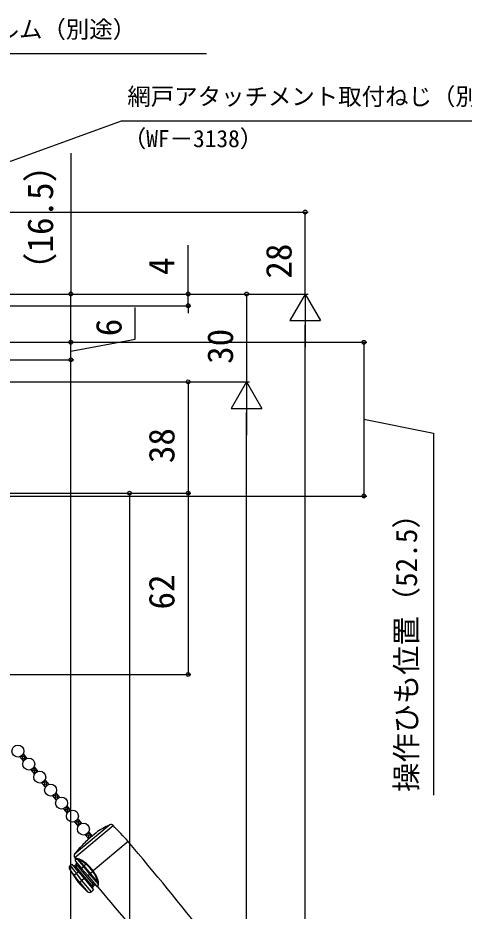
# Model space of a CAD drawing. Units: millimetres, scale not verified. Extents: x -525 to 525, y -783 to 779.
# Drawn here: x -97.1 to 55.3, y 280.5 to 585.6 of the extents above; entities that cross this region are included whole.
import ezdxf
from ezdxf.enums import TextEntityAlignment as Align

# ---------------------------------------------------------------- set-up
doc = ezdxf.new("R2010")
doc.units = ezdxf.units.MM
doc.header["$LTSCALE"] = 4
doc.layers.add('0-5_YKK_13', color=4, linetype='Continuous')
doc.layers.add('0-7_YKK_D', color=6, linetype='Continuous')
doc.styles.add('ＭＳ ゴシック', font='')
doc.styles.get('ＭＳ ゴシック').set_extended_font_data('MS Gothic')

msp = doc.modelspace()

# ---------------------------------------------------------------- linework, layer by layer
at = {"layer": '0-5_YKK_13'}
for p, q in [((-96.462, 333.247), (-95.186, 331.727)), ((-96.083, 332.795), (-94.197, 332.63)), ((-96.062, 333.431), (-94.547, 333.298)), ((-96.047, 332.753), (-95.983, 333.481)), ((-95.47, 332.065), (-95.285, 334.178)), ((-95.435, 334.014), (-95.124, 333.986)), ((-95.313, 334.211), (-94.037, 332.691)), ((-94.819, 332.213), (-94.707, 333.49)), ((-94.143, 332.653), (-94.13, 332.802)), ((-95.505, 332.107), (-94.961, 332.06)), ((-91.585, 329.768), (-90.309, 328.248)), ((-92.734, 328.804), (-91.458, 327.284)), ((-92.619, 328.668), (-90.506, 328.483)), ((-92.583, 328.625), (-92.562, 328.871)), ((-92.042, 327.98), (-90.963, 327.885)), ((-92.006, 327.937), (-91.882, 329.354)), ((-91.986, 329.25), (-91.083, 329.171)), ((-91.465, 327.292), (-91.454, 327.291)), ((-91.42, 327.352), (-91.244, 329.362)), ((-90.721, 328.057), (-90.667, 328.675)), ((-89.005, 324.361), (-87.73, 322.841)), ((-88.687, 324.499), (-87.042, 324.355)), ((-88.578, 323.852), (-86.837, 323.7)), ((-88.543, 323.81), (-88.471, 324.633)), ((-88.015, 325.078), (-87.62, 325.043)), ((-87.965, 323.122), (-87.781, 325.235)), ((-87.856, 325.325), (-86.581, 323.805)), ((-87.305, 323.381), (-87.203, 324.547)), ((-86.632, 323.787), (-86.626, 323.859)), ((-88.001, 323.164), (-87.544, 323.124)), ((-84.287, 320.635), (-83.892, 320.6)), ((-84.237, 318.679), (-84.052, 320.792)), ((-84.128, 320.882), (-82.853, 319.362)), ((-85.277, 319.918), (-84.002, 318.398)), ((-84.958, 320.056), (-83.314, 319.912)), ((-84.85, 319.409), (-83.109, 319.257)), ((-84.814, 319.367), (-84.742, 320.19)), ((-84.273, 318.721), (-83.816, 318.681)), ((-83.577, 318.938), (-83.475, 320.104)), ((-82.904, 319.344), (-82.898, 319.416)), ((-81.549, 315.475), (-80.274, 313.955)), ((-81.387, 315.282), (-79.274, 315.097)), ((-81.351, 315.239), (-81.322, 315.567)), ((-80.855, 315.873), (-79.851, 315.785)), ((-80.81, 314.594), (-79.834, 314.508)), ((-80.774, 314.551), (-80.639, 316.091)), ((-80.4, 316.439), (-79.125, 314.919)), ((-80.174, 314.119), (-80.012, 315.976)), ((-79.481, 314.761), (-79.434, 315.288)), ((-77.216, 311.356), (-76.049, 311.254)), ((-76.972, 310.02), (-76.819, 311.764)), ((-76.699, 311.948), (-76.626, 311.942)), ((-76.672, 311.996), (-75.396, 310.476)), ((-76.354, 309.803), (-76.21, 311.446)), ((-77.821, 311.032), (-76.546, 309.512)), ((-65.761, 309.974), (-77.724, 299.936)), ((-77.712, 298.774), (-64.619, 309.76)), ((-77.585, 310.751), (-75.472, 310.566)), ((-77.549, 310.708), (-77.509, 311.166)), ((-77.008, 310.063), (-76.185, 309.991)), ((-75.667, 310.363), (-75.633, 310.758)), ((-74.093, 306.589), (-72.909, 305.178)), ((-74.086, 306.581), (-74.085, 306.592)), ((-74.021, 306.615), (-72.008, 306.438)), ((-73.544, 305.935), (-72.164, 305.815)), ((-73.509, 305.893), (-73.414, 306.973)), ((-73.204, 307.18), (-72.586, 307.126)), ((-72.967, 305.247), (-72.842, 305.237)), ((-72.944, 307.553), (-71.766, 306.149)), ((-72.931, 305.205), (-72.746, 307.318)), ((-70.425, 307.274), (-72.34, 305.667)), ((-72.247, 305.746), (-72.169, 306.63)), ((-75.924, 302.16), (-75.968, 302.212)), ((-59.406, 304.255), (-71.372, 294.214)), ((-79.214, 296.119), (-78.676, 296.571)), ((-78.676, 296.571), (-76.477, 293.951)), ((-77.452, 298.419), (-77.712, 298.774)), ((-77.19, 296.512), (-77.65, 296.126)), ((-77.328, 295.743), (-77.65, 296.126)), ((-77.45, 297.6), (-77.396, 298.216)), ((-77.45, 297.6), (-75.252, 294.98)), ((-77.328, 295.743), (-76.869, 296.129)), ((-76.869, 296.129), (-77.19, 296.512)), ((-76.918, 298.294), (-74.751, 295.711)), ((-76.869, 296.129), (-76.486, 296.45)), ((-74.507, 295.97), (-76.129, 297.903)), ((-73.835, 296.534), (-74.507, 295.97)), ((-72.347, 293.396), (-74.507, 295.97)), ((-76.259, 290.113), (-79.394, 294.786)), ((-77.711, 295.422), (-77.328, 295.743)), ((-71.865, 289.232), (-77.328, 295.743)), ((-75.783, 293.124), (-74.498, 291.592)), ((-75.252, 294.98), (-74.751, 295.711)), ((-75.252, 294.98), (-73.272, 292.62)), ((-74.751, 295.711), (-72.618, 293.169)), ((-73.272, 292.62), (-72.618, 293.169)), ((-72.618, 293.169), (-72.347, 293.396)), ((-72.618, 293.169), (-69.711, 289.704)), ((-71.541, 294.072), (-72.347, 293.396)), ((-69.931, 290.517), (-72.347, 293.396)), ((-71.541, 294.072), (-71.372, 294.214)), ((-76.259, 290.113), (-75.995, 290.336)), ((-75.995, 290.336), (-75.994, 290.336)), ((-75.994, 290.336), (-73.317, 287.145)), ((-74.498, 291.592), (-75.238, 290.971)), ((-75.236, 290.967), (-75.238, 290.971)), ((-72.025, 287.139), (-75.236, 290.967)), ((-74.498, 291.592), (-71.284, 287.762)), ((-73.272, 292.62), (-70.058, 288.79)), ((-71.022, 289.939), (-71.405, 289.618)), ((-71.865, 289.232), (-72.248, 288.911)), ((-71.284, 287.762), (-72.025, 287.139)), ((-71.865, 289.232), (-71.543, 288.849)), ((-71.543, 288.849), (-71.084, 289.235)), ((-71.405, 289.618), (-71.084, 289.235)), ((-70.029, 288.788), (-70.058, 288.79))]:
    msp.add_line(p, q, dxfattribs=at)
for points in [[(-76.97, 298.469), (-77.321, 298.428), (-77.418, 298.421), (-77.453, 298.419), (-77.452, 298.419)], [(-77.395, 298.216), (-77.396, 298.216), (-77.364, 298.22), (-77.273, 298.232), (-77.123, 298.255), (-76.918, 298.294)], [(-76.918, 298.294), (-76.612, 298.175), (-76.129, 297.903)], [(-76.869, 296.129), (-71.405, 289.618), (-71.865, 289.232)], [(-78.23, 293.226), (-78.115, 293.076), (-77.749, 292.604)], [(-75.783, 293.124), (-76.477, 293.951), (-77.125, 293.408)], [(-74.498, 291.592), (-74.268, 291.785), (-75.553, 293.317), (-75.783, 293.124)], [(-69.931, 290.517), (-69.761, 290.01), (-69.711, 289.704)], [(-69.711, 289.704), (-69.834, 289.411), (-69.922, 289.159), (-69.982, 288.962), (-70.018, 288.834), (-70.03, 288.789), (-70.029, 288.793)], [(-69.826, 288.686), (-69.827, 288.683), (-69.817, 288.73), (-69.791, 288.853), (-69.745, 289.046), (-69.671, 289.307), (-69.559, 289.619)]]:
    msp.add_lwpolyline(points, dxfattribs=at)
for centre in [(-97.114, 335.191), (-93.385, 330.748), (-89.657, 326.305), (-85.929, 321.862), (-82.201, 317.419), (-78.473, 312.976), (-74.745, 308.533)]:
    msp.add_circle(centre, 2.05, dxfattribs=at)
for centre, radius, start, end in [((-53.124, 282.766), 30, 114.91336, 125.21981), ((-65.34, 309.067), 1, 43.86879, 114.91336), ((-425.083, -36.744), 500, 43, 43.86879), ((-53.124, 282.766), 29.896, 130, 138.65727), ((-53.124, 282.766), 30, 139.59407, 145.08664), ((-77.239, 303.838), 2.132, 308.08066, 321.59628), ((-1443.266, -856.941), 1806.5, 38.66742, 40), ((-76.904, 299.363), 1, 145.08664, 216.13121), ((-78.577, 295.353), 0.993, 129.78669, 211.37531), ((-12.003, 345.711), 83.525, 216.43261, 218.76977), ((-77.971, 296.509), 0.5, 220, 310), ((-77.695, 298.242), 0.3, 355.0979, 36.08699), ((-77.512, 296.895), 0.5, 310, 40), ((-76.984, 296.582), 1.887, 60.43392, 89.59767), ((-77.236, 298.295), 0.317, 359.82581, 33.2347), ((-76.437, 298.145), 0.392, 321.81457, 11.4072), ((-79.619, 289.451), 9.144, 50.76461, 67.56232), ((-80.277, 288.958), 10.182, 49.77589, 65.49037), ((-73.64, 294.905), 1.373, 129.16916, 144.06203), ((-74.437, 297.084), 0.815, 317.55365, 334.48996), ((-82.781, 285.9), 13.896, 36.0829, 49.92597), ((-83.519, 285.318), 15.056, 36.21989, 49.30203), ((-46.98, 317.735), 39.715, 215.2981, 218.10674), ((-76.515, 292.289), 1.274, 118.62238, 165.68459), ((-293.005, 124.277), 274.243, 37.43298, 38.07696), ((-66.884, 287.854), 7.784, 125.21078, 126.83674), ((-81.379, 285.818), 12.842, 40, 40.06834), ((-77.943, 289.03), 8.149, 10.51023, 38.22402), ((-78.37, 288.612), 8.964, 12.39787, 38.6776), ((-270.189, 141.953), 244.395, 37.38327, 38.05567), ((-56.917, 306.344), 25.25, 220, 229.49424), ((-79.106, 294.845), 5.479, 304.61081, 314.93912), ((-69.747, 290.112), 0.445, 72.84838, 114.50016), ((-71.25, 289.976), 1.728, 348.05524, 18.92488), ((-72.668, 287.906), 1, 229.49424, 310), ((-71.222, 288.466), 0.5, 130, 220), ((-70.762, 288.852), 0.5, 40, 130), ((-70.056, 288.489), 0.3, 40.59396, 84.70299), ((1310.664, 1453.88), 1806.5, 220.16582, 221.33258), ((-69.794, 289.381), 0.333, 45.33754, 75.61)]:
    msp.add_arc(centre, radius, start, end, dxfattribs=at)
at = {"layer": '0-7_YKK_D'}
for p, q in [((-79, 539.462), (-79, 491.3)), ((-290.7, 519.3), (2, 519.3)), ((1, 491.3), (1, 519.3)), ((-39, 491.3), (-39, 507.968)), ((-225.25, 491.3), (2, 491.3)), ((-225.25, 491.3), (2, 491.3)), ((-224.5, 491.3), (-78, 491.3)), ((-224, 491.3), (-18, 491.3)), ((-223, 491.3), (-38, 491.3)), ((-79, 474.8), (-79, 491.3)), ((-39, 487.3), (-39, 491.3)), ((-19, 491.3), (-19, 461.3)), ((1, 491.3), (-4.25, 482.207)), ((1, 491.3), (6.25, 482.207)), ((1, 491.3), (1, 473.113)), ((-224.5, 487.3), (-38, 487.3)), ((-39, 487.3), (-39, 484.75)), ((-4.25, 482.207), (6.25, 482.207)), ((1, 31.8), (1, 480.8)), ((-159.5, 474.8), (22, 474.8)), ((-159.5, 474.8), (-78, 474.8)), ((-159.5, 474.8), (-78, 474.8)), ((-79, 468.8), (-79, 474.8)), ((21, 474.8), (21, 422.3)), ((-173.166, 468.8), (-78, 468.8)), ((-169.753, 468.8), (-78, 468.8)), ((-79, 41.3), (-79, 468.8)), ((-238.9, 461.3), (-18, 461.3)), ((-212, 461.3), (-38, 461.3)), ((-211, 461.3), (-18, 461.3)), ((-39, 461.3), (-39, 423.3)), ((-19, 461.3), (-24.25, 452.207)), ((-19, 461.3), (-13.75, 452.207)), ((-19, 461.3), (-19, 443.113)), ((-24.25, 452.207), (-13.75, 452.207)), ((-19, 71.8), (-19, 450.8)), ((-240.5, 423.3), (-58, 423.3)), ((-239.5, 423.3), (-38, 423.3)), ((-239.5, 423.3), (-38, 423.3)), ((-166, 422.3), (22, 422.3)), ((-59, 423.3), (-59, 89.3)), ((-39, 423.3), (-39, 361.299)), ((-254, 361.299), (-38, 361.299))]:
    msp.add_line(p, q, dxfattribs=at)
for points in [[(-170.5, 557.025), (-168.697, 558.828), (-154.022, 573.502), (-32.725, 573.502)], [(-230.45, 489.096), (-228.054, 489.968), (-61.767, 550.492), (129.507, 550.492)], [(-79, 471.8), (-57.061, 475.831), (-57.061, 486.649)], [(21, 448.55), (44.773, 443.74), (44.773, 320.081)]]:
    msp.add_lwpolyline(points, dxfattribs=at)
for centre in [(1, 519.3), (-79, 491.3), (-39, 491.3), (-19, 491.3), (-39, 487.3), (-79, 474.8), (-79, 474.8), (21, 474.8), (-79, 468.8), (-79, 468.8), (-39, 461.3), (-59, 423.3), (-39, 423.3), (-39, 423.3), (21, 422.3), (-39, 361.299)]:
    msp.add_circle(centre, 0.637, dxfattribs=at)

# ---------------------------------------------------------------- texts
at = {"layer": '0-7_YKK_D', "style": 'ＭＳ ゴシック'}
for s, p in [('防湿気密フィルム（別途）', (-152.727, 577.016)), ('網戸アタッチメント取付ねじ（別途手配）', (-59.728, 554.077)), ('（WF－3138）', (-61.273, 539.698))]:
    msp.add_text(s, height=5.865, dxfattribs=at).set_placement(p, align=Align.BOTTOM_LEFT)
for s, height, p in [('（16.5）', 8.798, (-82.432, 493.485)), ('28', 8.798, (-1, 496.539)), ('4', 8.798, (-41, 497.786)), ('6', 8.798, (-59.061, 476.876)), ('30', 8.798, (-21, 467.436)), ('38', 8.798, (-41, 433.539)), ('操作ひも位置（52.5）', 7.331, (41.409, 321.229)), ('62', 8.798, (-41, 383.538))]:
    msp.add_text(s, height=height, rotation=90, dxfattribs=at).set_placement(p, align=Align.BOTTOM_LEFT)

doc.saveas('drawing.dxf')
